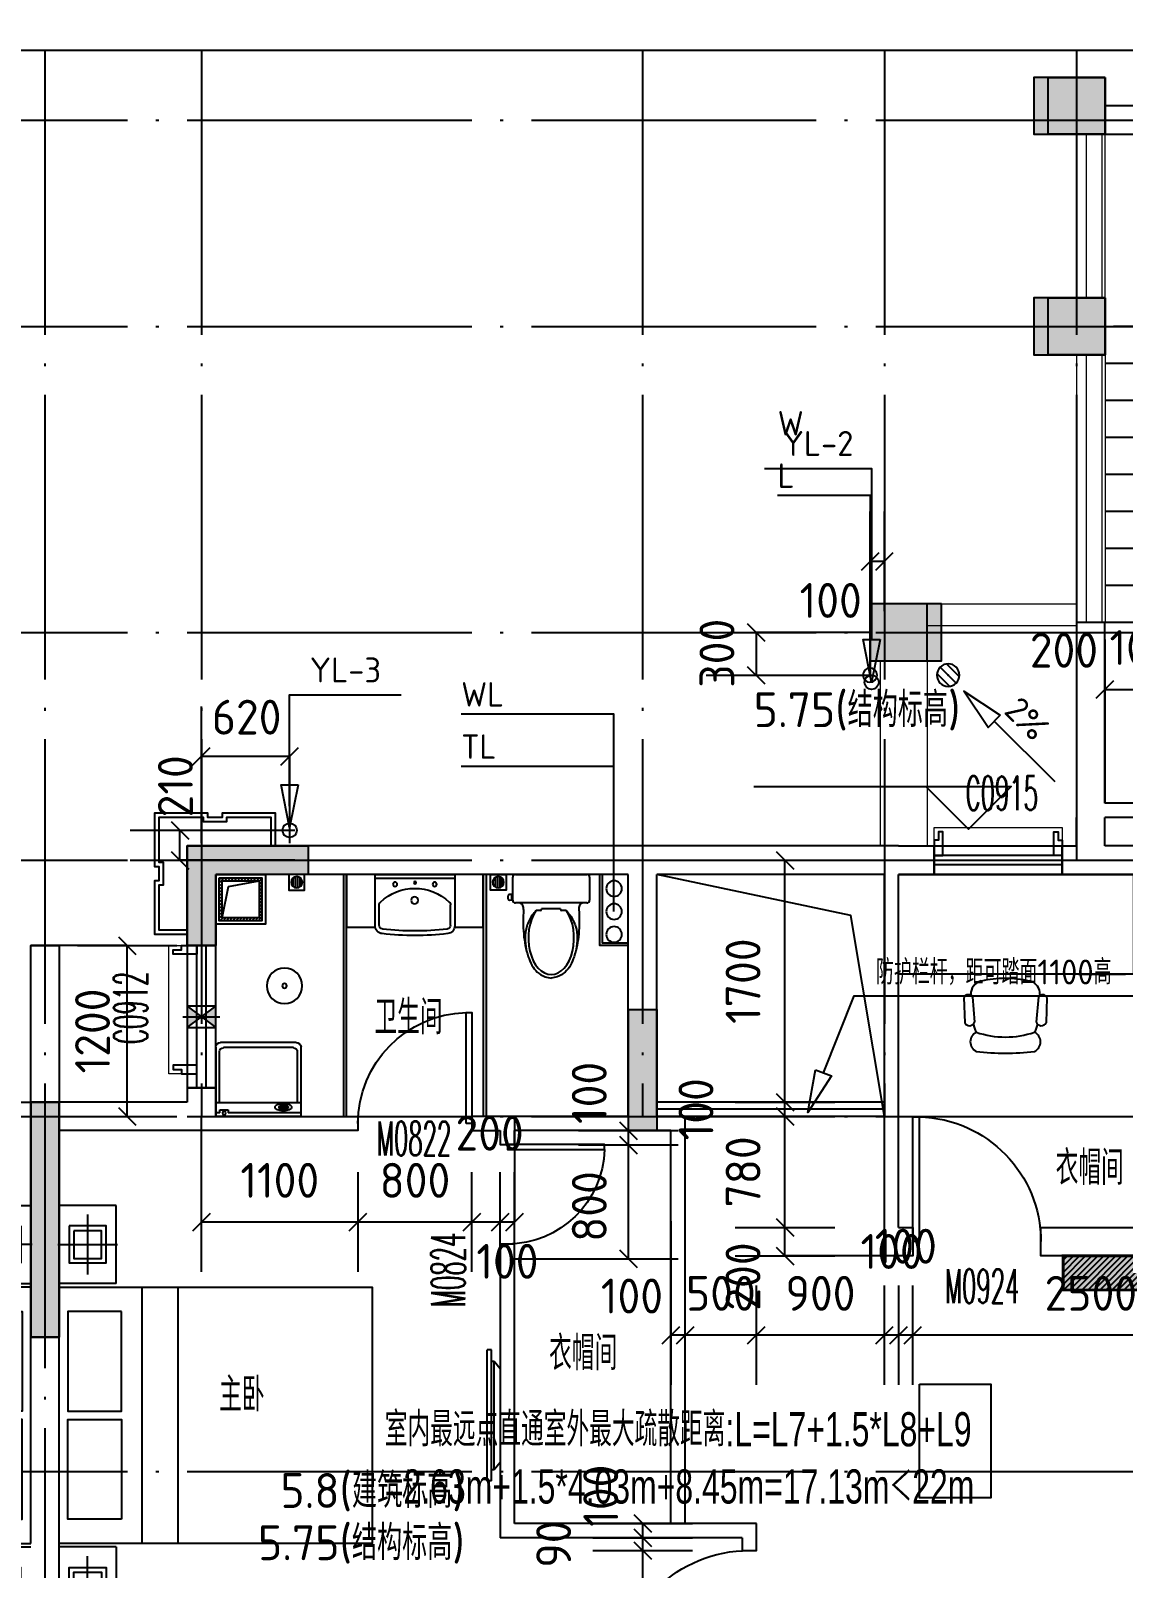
# Model space of a CAD drawing. Header units: millimetres. Extents: x -133666 to 228300, y -346623 to 180165.
# Drawn here: x -38455 to -30777, y -111564 to -100762 of the extents above; entities that cross this region are included whole.
import ezdxf
from ezdxf.enums import TextEntityAlignment as Align

# ---------------------------------------------------------------- set-up
doc = ezdxf.new("R2010")
doc.units = ezdxf.units.MM
doc.header["$LTSCALE"] = 1000
doc.linetypes.add('DASH', pattern=[0.35, 0.25, -0.1])
doc.linetypes.add('DOTE', pattern=[2.42, 2, -0.2, 0.02, -0.2])
doc.layers.get('0').update_dxf_attribs({"linetype": 'CONTINUOUS'})
doc.layers.get('Defpoints').update_dxf_attribs({"color": 6, "linetype": 'CONTINUOUS'})
doc.layers.add('0看线', color=9, linetype='CONTINUOUS', lineweight=0)
doc.layers.add('a-立面铝板造型', color=39, linetype='CONTINUOUS', lineweight=0)
for name, color, linetype in [('0石材', 30, 'CONTINUOUS'), ('0铝板', 34, 'CONTINUOUS'), ('0门窗套', 47, 'CONTINUOUS'), ('A-Lvtry', 5, 'CONTINUOUS'), ('AXIS_轴线_A', 1, 'DOTE'), ('COLU_柱墙_A', 2, 'CONTINUOUS'), ('COMP_栏杆_A', 163, 'CONTINUOUS'), ('DIM_标注_A', 3, 'CONTINUOUS'), ('DIM_标高_A', 3, 'CONTINUOUS'), ('DIM_符号_A', 3, 'CONTINUOUS'), ('EQU_厨卫设备_A', 6, 'CONTINUOUS'), ('EQU_活动家具_A', 237, 'CONTINUOUS'), ('EQUIP-箱柜', 3, 'CONTINUOUS'), ('HATCH_通用填充_A', 251, 'CONTINUOUS'), ('HOLE_厨卫空调洞口_A', 192, 'CONTINUOUS'), ('LINE_投影线_A', 7, 'CONTINUOUS'), ('LINE_细线_A', 9, 'CONTINUOUS'), ('LVTRY', 6, 'CONTINUOUS'), ('M门窗标号', 1, 'CONTINUOUS'), ('PUB_DIM', 3, 'CONTINUOUS'), ('STAIR_楼电梯_A', 9, 'CONTINUOUS'), ('TEXT_房间名称_A', 6, 'CONTINUOUS'), ('VPIPE-雨水', 4, 'DASH'), ('W-尺寸', 5, 'CONTINUOUS'), ('WALL_填充墙_A', 2, 'CONTINUOUS'), ('WIN_门窗_A', 4, 'CONTINUOUS'), ('洁具，厨具', 6, 'CONTINUOUS')]:
    doc.layers.add(name, color=color, linetype=linetype)
doc.styles.add('_TCH_DIM', font='SIMPLEX.shx', dxfattribs={"width": 0.7, "bigfont": 'GBCBIG.shx'})
doc.styles.add('_TEL_DIM', font='', dxfattribs={"width": 0.8, "height": 3.5})
doc.styles.add('_中哲汉字字母', font='ZZ中哲字母', dxfattribs={"width": 0.7, "bigfont": 'ZZ中哲汉字'})
doc.styles.add('CADReader_TextStyle', font='tssdeng.shx', dxfattribs={"height": 0.2, "bigfont": 'gbcbig.shx'})
doc.styles.add('DIM', font='', dxfattribs={"width": 0.7})
doc.styles.get('_TEL_DIM').set_extended_font_data('SimSun')
doc.styles.get('DIM').set_extended_font_data('SimSun')
doc.dimstyles.new('50', dxfattribs={"dimscale": 50, "dimtxt": 2, "dimasz": 1, "dimexe": 1, "dimexo": 1, "dimgap": 1, "dimtad": 1, "dimdec": 0, "dimzin": 0, "dimdsep": 46, "dimtxsty": 'DIM', "dimblk": 'ARCHTICK', "dimcen": 0, "dimclrd": 5, "dimclre": 5, "dimclrt": 35, "dimadec": 0, "dimazin": 0, "dimtfac": 0.5, "dimtdec": 0, "dimtix": 1, "dimtmove": 2, "dimatfit": 2, "dimldrblk": 'A', "dimfxl": 0, "dimtolj": 1, "dimtzin": 0, "dimlwd": -1, "dimlwe": -1, "dimarcsym": 0})

# ---------------------------------------------------------------- blocks, each defined once
blk = doc.blocks.new('_ArchTick')
at = {"color": 0, "linetype": 'ByBlock', "const_width": 0.4}
blk.add_lwpolyline([(-0.5, -0.5), (0.5, 0.5)], dxfattribs=at)
blk = doc.blocks.new('*D693')
at = {"layer": 'Defpoints', "color": 0}
for p in [(-30904, -17973), (-32504, -150167), (-32504, -152367)]:
    blk.add_point(p, dxfattribs=at)
at = {"layer": 'W-尺寸', "color": 5}
for p, q in [((-32504, -152067), (-32504, -152417)), ((-30904, -152067), (-30904, -152417)), ((-30904, -152367), (-32504, -152367))]:
    blk.add_line(p, q, dxfattribs=at)
at = {"layer": 'W-尺寸', "color": 5, "xscale": 50, "yscale": 50, "zscale": 50, "rotation": 180}
blk.add_blockref('_ArchTick', (-32504, -152367), dxfattribs=at)
at = {"layer": 'W-尺寸', "color": 5, "xscale": 50, "yscale": 50, "zscale": 50}
blk.add_blockref('_ArchTick', (-30904, -152367), dxfattribs=at)
at = {"layer": 'W-尺寸', "color": 35, "insert": (-31704, -152267), "char_height": 100, "attachment_point": 5, "style": 'DIM'}
blk.add_mtext('\\A1;1600', dxfattribs=at)
blk = doc.blocks.new('A')
for p, q in [((-0.37, 0), (-2.13, 0)), ((-1.44, 1.15), (-1.09, 1.44)), ((-1.44, 1.15), (-0.37, 0)), ((-1.44, -1.15), (-0.37, 0)), ((-1.09, 1.44), (0, 0)), ((-1.09, -1.44), (0, 0)), ((-1.44, -1.15), (-1.09, -1.44))]:
    blk.add_line(p, q)
for points in [[(-1.44, 1.15), (-1.09, 1.44), (-0.37, 0), (0, 0)], [(-1.44, -1.15), (-1.09, -1.44), (-0.37, 0), (0, 0)]]:
    blk.add_solid(points)
blk = doc.blocks.new('mct-tl')
at = {"layer": '0门窗套'}
blk.add_lwpolyline([(60, 0), (60, -167), (30, -167), (30, -107), (0, -107), (0, 0), (60, 0)], dxfattribs=at)
blk = doc.blocks.new('hgjjujsg')
at = {"layer": '0看线'}
for points in [[(5580, -397), (5580, -200), (6480, -200), (6480, -397)], [(397, -1930), (200, -1930), (200, -1030), (397, -1030)]]:
    blk.add_lwpolyline(points, dxfattribs=at)
at = {"layer": '0石材'}
for points in [[(950, -330), (950, -100), (575, -100), (575, -130), (475, -130), (475, -100), (100, -100), (100, -475), (130, -475), (130, -575), (100, -575), (100, -950), (330, -950)], [(920, -330), (920, -130), (605, -130), (605, -160), (445, -160), (445, -130), (130, -130), (130, -445), (160, -445), (160, -605), (130, -605), (130, -920), (330, -920)]]:
    blk.add_lwpolyline(points, dxfattribs=at)
at = {"layer": '0门窗套', "xscale": -1}
for p, rotation in [((5580, -397), 180), ((397, -1930), 270)]:
    blk.add_blockref('mct-tl', p, dxfattribs=dict(at, rotation=rotation))
at = {"layer": '0门窗套', "rotation": 180}
blk.add_blockref('mct-tl', (6480, -397), dxfattribs=at)
at = {"layer": '0门窗套', "extrusion": (0, 0, -1), "xscale": -1, "zscale": -1, "rotation": 90}
blk.add_blockref('mct-tl', (-397, -1030), dxfattribs=at)
blk = doc.blocks.new('tgueuiisyeuuw')
at = {"layer": 'HATCH_通用填充_A'}
h = blk.add_hatch(color=256, dxfattribs=at)
h.dxf.hatch_style = 1
h.paths.add_polyline_path([(2740, -1590), (2740, -1990), (3140, -1990), (3140, -1590)])
at = {"layer": '0看线'}
for p, q in [((240, -1590), (240, -440)), ((310, -1590), (310, -440)), ((420, -1590), (420, -440)), ((440, -1590), (440, -440)), ((2740, -1590), (2740, -440)), ((2760, -1590), (2760, -440)), ((2870, -1590), (2870, -440)), ((2940, -1590), (2940, -440)), ((240, -1990), (240, -3870)), ((310, -3870), (310, -1990)), ((420, -3870), (420, -1990)), ((440, -1990), (440, -3870)), ((2740, -1990), (2740, -3870)), ((2760, -3870), (2760, -1990)), ((2870, -3870), (2870, -1990)), ((2940, -1990), (2940, -3870)), ((-810, -3740), (240, -3740)), ((2940, -3740), (3990, -3740)), ((-810, -3890), (240, -3890)), ((2940, -3890), (3990, -3890))]:
    blk.add_line(p, q, dxfattribs=at)
for points in [[(-1140, -4140), (-1140, -5440)], [(-810, -4140), (-810, -5440)], [(3990, -4140), (3990, -5440)], [(4320, -4140), (4320, -5440)]]:
    blk.add_lwpolyline(points, dxfattribs=at)
at = {"layer": '0铝板'}
for points in [[(990, -120), (2190, -120), (2190, -240), (990, -240), (990, -120)], [(1265, -240), (1265, -150), (1315, -150), (1315, -180), (1365, -180), (1365, -150), (1415, -150), (1415, -180), (1465, -180), (1465, -150), (1515, -150), (1515, -180), (1565, -180), (1565, -150), (1590, -150)], [(1915, -240), (1915, -150), (1865, -150), (1865, -180), (1815, -180), (1815, -150), (1765, -150), (1765, -180), (1715, -180), (1715, -150), (1665, -150), (1665, -180), (1615, -180), (1615, -150), (1590, -150)]]:
    blk.add_lwpolyline(points, dxfattribs=at)
at = {"layer": 'COLU_柱墙_A', "linetype": 'Continuous'}
for points in [[(440, -40), (440, -440), (40, -440), (40, -40), (440, -40)], [(3140, -40), (3140, -440), (2740, -440), (2740, -40), (3140, -40)], [(440, -1590), (440, -1990), (40, -1990), (40, -1590), (440, -1590)], [(3140, -1590), (3140, -1990), (2740, -1990), (2740, -1590), (3140, -1590)], [(-810, -4140), (-810, -3740), (-1210, -3740), (-1210, -4140), (-810, -4140)], [(4390, -4140), (4390, -3740), (3990, -3740), (3990, -4140), (4390, -4140)]]:
    blk.add_lwpolyline(points, dxfattribs=at)
at = {"layer": 'STAIR_楼电梯_A'}
for p, q in [((440, -1790), (1460, -1790)), ((1460, -1790), (500, -1790)), ((1440, -1790), (1440, -3870)), ((1460, -1790), (1460, -3870)), ((1720, -1790), (1460, -1790)), ((1570, -1790), (1570, -3870)), ((1610, -1790), (1570, -1790)), ((1590, -2974), (1590, -1790)), ((1590, -1790), (1590, -3870)), ((1590, -2974), (1590, -1790)), ((1590, -1790), (1590, -2974)), ((1590, -1790), (1590, -3870)), ((1610, -1790), (1610, -3870)), ((1720, -1790), (2740, -1790)), ((1720, -1790), (1720, -3870)), ((1730, -1790), (2680, -1790)), ((1740, -1790), (1740, -3870)), ((1440, -2050), (440, -2050)), ((1740, -2050), (2740, -2050)), ((1440, -2310), (440, -2310)), ((1740, -2310), (2740, -2310)), ((2212, -2615), (2740, -2310)), ((2239, -2715), (2740, -2426)), ((1440, -2570), (440, -2570)), ((1740, -2570), (2290, -2570)), ((2490, -2570), (2740, -2570)), ((1590, -2974), (2074, -2695)), ((2101, -2795), (2054, -2623)), ((2054, -2623), (2260, -2795)), ((2260, -2795), (2212, -2615)), ((1590, -3090), (2101, -2795)), ((1440, -2830), (440, -2830)), ((1740, -2830), (1840, -2830)), ((2040, -2830), (2740, -2830)), ((1440, -3090), (440, -3090)), ((1590, -3870), (1590, -3090)), ((1590, -3870), (1590, -3090)), ((1590, -3090), (1590, -3870)), ((1740, -3090), (2740, -3090)), ((1440, -3350), (440, -3350)), ((1740, -3350), (2740, -3350)), ((1440, -3610), (440, -3610)), ((1740, -3610), (2740, -3610)), ((1460, -3870), (440, -3870)), ((1720, -3870), (1460, -3870)), ((1720, -3870), (2740, -3870))]:
    blk.add_line(p, q, dxfattribs=at)
at = {"layer": 'WALL_填充墙_A', "linetype": 'Continuous'}
blk.add_lwpolyline([(2740, -440), (2740, -240), (440, -240), (440, -440), (2740, -440)], dxfattribs=at)
blk = doc.blocks.new('A$C34F157F5')
at = {"layer": 'EQU_活动家具_A'}
for p, q in [((0, 1256), (1650, 1256, 0)), ((0, 556), (0, 1256)), ((1650, 1256, 0), (1650, 556, 0)), ((1650, 556, 0), (0, 556)), ((1263, 556, 0), (1595, 556, 0)), ((459, 391, 0), (465, 214, 0)), ((508, 412, 0), (509, 405, 0)), ((518, 395, 0), (533, 219, 0)), ((982, 395, 0), (967, 219, 0)), ((992, 412, 0), (992, 405, 0)), ((992, 412, 0), (992, 405, 0)), ((1041, 391, 0), (1036, 214, 0))]:
    blk.add_line(p, q, dxfattribs=at)
for centre, major_axis, start_param, end_param in [((609, 420, 0), (101, 0), 1.851945, 3.228859), ((750, -119, 0), (-713, 0), 4.472843, 4.951935), ((892, 420, 0), (-101, 0), 3.054326, 4.43124), ((490, 382, 0), (31.9, 0), 0.454538, 2.814934), ((1011, 382, 0), (-31.9, 0), 3.468251, 5.828647), ((498, 226, 0), (36.2, 0), 3.528295, 6.058626), ((1003, 226, 0), (36.2, 0), 3.366152, 5.896483), ((591, 80, 0), (-87.4, 0), -1.040344, 1.040344), ((726, 229, 0), (202, 0), 3.269608, 3.599082), ((750, 633, 0), (575, 0), 4.349517, 5.075261), ((910, 80, 0), (-87.4, 0), 2.101249, 4.181937), ((777, 229, 0), (-202, 0), 2.68114, 3.000304), ((750, 1428, 0), (1581, 0), 4.583073, 4.841705)]:
    blk.add_ellipse(centre, major_axis=major_axis, ratio=0.903226, start_param=start_param, end_param=end_param, dxfattribs=at)
blk = doc.blocks.new('A$C43C32891')
at = {"layer": 'EQU_活动家具_A'}
for p, q in [((410, 2950), (10, 2950)), ((410, 2400), (410, 2950)), ((210, 2885), (210, 2465)), ((0, 2675), (420, 2675)), ((410, 2400), (10, 2400)), ((592, 2375), (592, 575)), ((844, 2375), (844, 575)), ((3019, 1015), (3019, 1935)), ((3019, 1015), (3019, 1935)), ((3049, 1935), (3019, 1935)), ((3049, 1015), (3049, 1935)), ((3049, 1856), (3068, 1856)), ((3068, 1094), (3068, 1856)), ((3068, 1856), (3110, 1804)), ((3110, 1804), (3110, 1146)), ((3049, 1094), (3068, 1094)), ((3068, 1094), (3110, 1146)), ((3049, 1015), (3019, 1015)), ((410, 550), (10, 550)), ((410, 550), (410, 0)), ((210, 65), (210, 485)), ((0, 275), (420, 275)), ((410, 0), (10, 0))]:
    blk.add_line(p, q, dxfattribs=at)
for points in [[(80, 2805), (80, 2545), (340, 2545), (340, 2805)], [(10, 575), (10, 2375), (2210, 2375), (2210, 575)], [(447, 2205), (71, 2205), (71, 1505), (447, 1505)], [(447, 745), (71, 745), (71, 1445), (447, 1445)], [(80, 145), (80, 405), (340, 405), (340, 145)]]:
    blk.add_lwpolyline(points, close=True, dxfattribs=at)
for points in [[(113, 2772), (113, 2577), (308, 2577), (308, 2772), (113, 2772)], [(113, 177), (113, 372), (308, 372), (308, 177), (113, 177)]]:
    blk.add_lwpolyline(points, dxfattribs=at)
blk = doc.blocks.new('座便')
for p, q in [((-270, -200), (-270, -40)), ((-250, -20), (250, -20)), ((270, -40), (270, -200)), ((-304, -171), (-304, -190)), ((-304, -171), (-304, -190)), ((-270, -162), (-293, -161)), ((-270, -162), (-293, -161)), ((-293, -200), (-270, -198)), ((-293, -200), (-270, -198)), ((-276, -199), (-276, -162)), ((-276, -199), (-276, -162)), ((-222, -220), (-250, -220)), ((222, -220), (-222, -220)), ((222, -220), (-222, -220)), ((-77, -273), (-101, -273)), ((-77, -273), (-101, -273)), ((-69, -262), (-69, -265)), ((65, -262), (-69, -262)), ((-69, -262), (-69, -265)), ((65, -262), (-69, -262)), ((65, -265), (65, -262)), ((65, -265), (65, -262)), ((101, -273), (73, -273)), ((101, -273), (73, -273)), ((250, -220), (222, -220))]:
    blk.add_line(p, q)
for centre, radius, start, end in [((-250, -40), 20, 90, 180), ((250, -40), 20, 0, 90), ((250, -40), 20, 0, 90), ((-294, -171), 10, 85.5616, 180), ((-294, -171), 10, 85.5616, 180), ((-294, -190), 10, 180, 274.4384), ((-294, -190), 10, 180, 274.4384), ((-250, -200), 20, 180, 270), ((250, -200), 20, 270, 0), ((-238, -260), 43.7, 351.3785, 67.6505), ((-101, -281), 8, 90, 145.2278), ((-101, -281), 8, 90, 145.2278), ((-77, -265), 8, 270, 0), ((-77, -265), 8, 270, 0), ((73, -265), 8, 180, 270), ((73, -265), 8, 180, 270), ((101, -281), 8, 34.7722, 90), ((101, -281), 8, 34.7722, 90), ((238, -260), 43.7, 112.3495, 188.6215)]:
    blk.add_arc(centre, radius, start, end)
blk.add_ellipse((0, -467), major_axis=(0, 257), ratio=0.624298, start_param=0.73236, end_param=5.550825)
for points, knots in [([(-195, -267), (-197, -324), (-199, -436), (-171, -587), (-119, -699), (-50, -740), (-14, -746), (0, -749)], [0, 0, 0, 0, 171.873008, 333.949451, 459.747669, 524.048243, 567.39816, 567.39816, 567.39816, 567.39816]), ([(-107, -276), (-116, -286), (-145, -317), (-175, -383), (-188, -466), (-179, -520), (-175, -546)], [0, 0, 0, 0, 40.186691, 126.909564, 211.63779, 290.070492, 290.070492, 290.070492, 290.070492]), ([(-107, -276), (-116, -286), (-145, -317), (-175, -383), (-188, -466), (-179, -520), (-175, -546)], [0, 0, 0, 0, 40.186691, 126.909564, 211.63779, 290.070492, 290.070492, 290.070492, 290.070492]), ([(195, -267), (197, -324), (199, -436), (171, -587), (119, -699), (50, -740), (14, -746), (0, -749)], [0, 0, 0, 0, 171.873008, 333.949451, 459.747669, 524.048243, 567.39816, 567.39816, 567.39816, 567.39816]), ([(107, -276), (116, -286), (145, -317), (175, -383), (188, -466), (179, -520), (175, -546)], [0, 0, 0, 0, 40.186691, 126.909564, 211.63779, 290.070492, 290.070492, 290.070492, 290.070492]), ([(107, -276), (116, -286), (145, -317), (175, -383), (188, -466), (179, -520), (175, -546)], [0, 0, 0, 0, 40.186691, 126.909564, 211.63779, 290.070492, 290.070492, 290.070492, 290.070492])]:
    blk.add_open_spline(points, degree=3, knots=knots)
blk = doc.blocks.new('卫生间排气孔')
at = {"ltscale": 0.1}
for points in [[(-100, -75), (0, 0), (-100, 75)], [(100, -75), (0, 0), (100, 75)]]:
    blk.add_hatch(color=256, dxfattribs=at).paths.add_polyline_path(points)
for p, q in [((130, 0), (-130, 0)), ((100, 75), (-100, -75)), ((100, -75), (-100, 75))]:
    blk.add_line(p, q, dxfattribs=at)
blk.add_lwpolyline([(100, -75), (-100, -75), (-100, 75), (100, 75)], close=True, dxfattribs=at)
blk = doc.blocks.new('烟道')
at = {"layer": 'LVTRY', "ltscale": 5}
h = blk.add_hatch(dxfattribs=at)
h.set_pattern_fill('ANSI31', color=256, scale=10)
h.set_pattern_definition([(45, (0, 0), (-11.22532015, 11.22532015), [])])
h.paths.add_polyline_path([(307693, 358140), (307693, 357840), (307993, 357840), (307993, 358140)])
h.paths.add_polyline_path([(307973, 358120), (307973, 357860), (307713, 357860), (307713, 358120)], flags=16)
at = {"layer": 'LINE_投影线_A'}
blk.add_lwpolyline([(307713, 357860), (307759, 358081), (307973, 358120)], dxfattribs=at)
at = {"layer": 'LVTRY', "ltscale": 5}
for points in [[(307668, 358165), (308018, 358165), (308018, 357815), (307668, 357815)], [(307693, 358140), (307993, 358140), (307993, 357840), (307693, 357840)], [(307713, 358120), (307973, 358120), (307973, 357860), (307713, 357860)]]:
    blk.add_lwpolyline(points, close=True, dxfattribs=at)
blk = doc.blocks.new('A$C1AB4679B')
at = {"layer": '洁具，厨具'}
for p, q in [((0, 520), (600, 520)), ((0, 520), (0, 34)), ((0, 496), (513, 496)), ((91, 460), (91, 453)), ((102, 443), (102, 454)), ((102, 454), (147, 454)), ((147, 443), (102, 443)), ((147, 454), (147, 443)), ((154, 461), (154, 453)), ((513, 475), (513, 496)), ((570, 475), (513, 475)), ((570, 496), (600, 496)), ((570, 496), (570, 475)), ((600, 34), (600, 520)), ((600, 422), (0, 422)), ((26, 422), (26, 65)), ((574, 422), (574, 65)), ((54, 37), (546, 37)), ((35, 0), (565, 0))]:
    blk.add_line(p, q, dxfattribs=at)
at = {"layer": '洁具，厨具', "extrusion": (0, 0, -1)}
for centre, major_axis, start_param, end_param in [((80, 456), (13.3, 0), 3.141593, 3.873931), ((80, 456), (13.3, 0), 2.409254, 3.141593), ((101, 437), (-41.6, 0), 0.732338, 1.139097), ((101, 474), (-41.6, 0), -1.139097, -0.732338), ((115, 407), (75.5, 0), 4.28069, 4.523836), ((115, 504), (75.5, 0), 1.759349, 2.002495), ((93, 460), (2.81, 0), 3.141593, 4.155445), ((93, 453), (2.81, 0), 3.141593, 4.155445), ((93, 453), (2.81, 0), 2.127741, 3.141593), ((107, 439), (28.7, 0), 4.155445, 4.45996), ((107, 431), (28.7, 0), 4.155445, 4.45996), ((107, 474), (28.7, 0), 1.823226, 2.127741), ((116, 404), (65.7, 0), 4.45996, 4.605954), ((116, 396), (-65.7, 0), 1.318367, 1.464361), ((116, 509), (-65.7, 0), -1.35331, -1.318367), ((124, 359), (-125, 0), 1.382244, 1.570796), ((122, 347), (123, 0), 4.605954, 4.712389), ((122, 340), (123, 0), 4.605954, 4.712389), ((122, 347), (-123, 0), 1.570796, 1.677231), ((122, 340), (-123, 0), 1.570796, 1.677231), ((124, 359), (125, 0), -1.570796, -1.382244), ((129, 404), (-65.7, 0), 1.677231, 1.823226), ((129, 396), (65.7, 0), -1.464361, -1.318367), ((138, 439), (-28.7, 0), 1.823226, 2.127741), ((138, 431), (-28.7, 0), 1.823226, 2.127741), ((138, 474), (28.7, 0), 1.013852, 1.240658), ((134, 407), (-75.5, 0), 1.759349, 2.002495), ((134, 504), (-75.5, 0), 4.28069, 4.523836), ((152, 460), (-2.81, 0), 2.127741, 3.141593), ((152, 453), (-2.81, 0), 2.127741, 3.141593), ((152, 453), (-2.81, 0), 3.141593, 4.155445), ((152, 460), (-2.81, 0), 3.141593, 3.4548), ((148, 437), (41.6, 0), -1.139097, -0.732338), ((148, 474), (41.6, 0), 0.732338, 1.139097), ((169, 456), (13.3, 0), -0.732338, 0), ((169, 456), (-13.3, 0), 3.141593, 3.873931), ((540, 496), (12.2, 0), 3.141593, 9.424778), ((124, 552), (-125, 0), 4.712389, 4.900942), ((124, 552), (125, 0), 1.382244, 1.570796), ((35, 34), (-34.8, 0), 4.712389, 6.283185), ((54, 65), (-27.8, 0), -1.570796, 0), ((546, 65), (-27.8, 0), 3.141593, 4.712389), ((565, 34), (-34.8, 0), 3.141593, 4.712389)]:
    blk.add_ellipse(centre, major_axis=major_axis, ratio=0.978714, start_param=start_param, end_param=end_param, dxfattribs=at)
blk = doc.blocks.new('*X834')
at = {"color": 0}
for p, q in [((-250, 32.8), (-82.8, 200)), ((-250, 68.2), (-118.2, 200)), ((-250, 103.6), (-153.6, 200)), ((-250, 138.9), (-188.9, 200)), ((-250, 174.3), (-224.3, 200)), ((-247.5, 0), (-47.5, 200)), ((-212.1, 0), (-12.1, 200)), ((-176.8, 0), (23.2, 200)), ((-141.4, 0), (58.6, 200)), ((-106.1, 0), (93.9, 200)), ((-70.7, 0), (129.3, 200)), ((-35.4, 0), (164.6, 200)), ((0, 0), (200, 200)), ((35.4, 0), (235.4, 200)), ((70.7, 0), (250, 179.3)), ((106.1, 0), (250, 143.9)), ((141.4, 0), (250, 108.6)), ((176.8, 0), (250, 73.2)), ((212.1, 0), (250, 37.9)), ((247.5, 0), (250, 2.5))]:
    blk.add_line(p, q, dxfattribs=at)
blk = doc.blocks.new('$equip$00002943')
for p, q in [((-0.75, 0.6), (-0.75, 0)), ((0.75, 0.6), (-0.75, 0.6)), ((0.75, 0), (0.75, 0.6)), ((-0.75, 0), (0.75, 0))]:
    blk.add_line(p, q)
for points, const_width in [([(-0.75, 0.3), (0.75, 0.3)], 0.6), ([(-0.75, 0.6), (-0.75, 0), (0.75, 0), (0.75, 0.6), (-0.75, 0.6), (-0.75, 0)], 0.05)]:
    blk.add_lwpolyline(points, dxfattribs=dict(const_width=const_width))
for p in [(0, 0.6), (-0.75, 0.3), (0.75, 0.3), (0, 0)]:
    blk.add_point(p)
at = {"xscale": 0.00300000000061118, "yscale": 0.00300000000061118, "zscale": 0.00300000000061118}
blk.add_blockref('*X834', (0, 0), dxfattribs=at)
at = {"color": 7, "style": '_TEL_DIM', "flags": 1}
for tag in ['A', 'REMARK']:
    blk.add_attdef(tag, text='', height=0.00002, dxfattribs=at).set_placement((0, 0), align=Align.MIDDLE_CENTER)
blk = doc.blocks.new('fhhrthrtjrtjrt')
at = {"layer": 'EQU_厨卫设备_A'}
h = blk.add_hatch(dxfattribs=at)
h.set_pattern_fill('ANSI31', color=256, scale=10, angle=225, style=0)
h.set_pattern_definition([(270, (193430.301, -5066206.199), (-15.875, -9e-15), [])])
edge = h.paths.add_edge_path()
edge.add_arc((-280726, 324146), 39.3, 180, 540)
h = blk.add_hatch(dxfattribs=at)
h.set_pattern_fill('ANSI31', color=256, scale=10, angle=225, style=0)
h.set_pattern_definition([(270, (211505.133, -5066206.199), (-15.875, -9e-15), [])])
edge = h.paths.add_edge_path()
edge.add_arc((-279310, 324146), 39.3, 0, 360, ccw=False)
at = {"layer": 'COMP_栏杆_A'}
for p, q in [((-283440, 322601), (-281840, 322601)), ((-283440, 322551), (-281840, 322551)), ((-283440, 322501), (-281840, 322501))]:
    blk.add_line(p, q, dxfattribs=at)
at = {"layer": 'EQU_厨卫设备_A'}
for p, q in [((-283967, 325590), (-283876, 325680)), ((-283944, 325544), (-283831, 325658)), ((-283899, 325522), (-283808, 325612)), ((-280640, 324201), (-280640, 322501)), ((-280620, 324201), (-280620, 322501)), ((-279660, 322501), (-279660, 324201)), ((-279640, 322501), (-279640, 324201))]:
    blk.add_line(p, q, dxfattribs=at)
for points in [[(-281640, 323701), (-281440, 323701), (-281440, 324201)], [(-281640, 323719), (-281458, 323719), (-281458, 324201)], [(-280419, 323831), (-280620, 323831), (-280620, 324201), (-279660, 324201), (-279660, 323831), (-279861, 323831)]]:
    blk.add_lwpolyline(points, dxfattribs=at)
for points in [[(-280671, 324201), (-280781, 324201), (-280781, 324091), (-280671, 324091)], [(-279365, 324201), (-279255, 324201), (-279255, 324091), (-279365, 324091)]]:
    blk.add_lwpolyline(points, close=True, dxfattribs=at)
for centre, radius in [((-283888, 325601), 80), ((-280726, 324146), 39.3), ((-279310, 324146), 39.3), ((-281540, 324101), 55), ((-281540, 323940), 55), ((-281540, 323779), 55), ((-279224, 323418), 125), ((-279224, 323418), 16)]:
    blk.add_circle(centre, radius, dxfattribs=at)
blk.add_point((-283888, 325601), dxfattribs=at)
at = {"layer": 'EQU_活动家具_A'}
blk.add_lwpolyline([(-283687, 320620), (-284187, 320620), (-284187, 319820), (-283687, 319820), (-283687, 320620)], dxfattribs=at)
at = {"layer": 'LINE_细线_A'}
blk.add_lwpolyline([(-283440, 322501), (-283205, 323912), (-281840, 324201)], dxfattribs=at)
at = {"layer": 'VPIPE-雨水', "linetype": 'Continuous'}
blk.add_circle((-283338, 325601, 0), 50, dxfattribs=at)
at = {"layer": 'WALL_填充墙_A', "linetype": 'Continuous'}
for points in [[(-284990, 324701), (-284990, 325971), (-284790, 325971), (-284790, 324601)], [(-285290, 324701), (-284990, 324701)], [(-285190, 324601), (-284990, 324601)], [(-284990, 324401), (-284990, 324601)], [(-284790, 324401), (-284790, 324601)], [(-285190, 324401), (-284990, 324401)], [(-284890, 324201), (-284690, 324201), (-284690, 324401), (-284790, 324401)], [(-283540, 324401), (-283790, 324401), (-283790, 324201), (-283540, 324201)], [(-283540, 324401), (-281740, 324401)], [(-281740, 324401), (-278540, 324401)], [(-278540, 324401), (-278540, 323701), (-278740, 323701), (-278740, 324201)], [(-285190, 324201), (-284890, 324201)], [(-283540, 321721), (-283540, 324201)], [(-283440, 324201), (-281840, 324201)], [(-283440, 321521), (-283440, 324201)], [(-281840, 322501), (-281840, 324201)], [(-281640, 324201), (-278740, 324201)], [(-281640, 322501), (-281640, 324201)], [(-278740, 322601), (-278740, 322701), (-278540, 322701), (-278540, 322601)], [(-278740, 322501), (-278740, 322601)], [(-278540, 322601), (-277440, 322601)], [(-282040, 319641), (-282040, 322501)], [(-282040, 322501), (-281840, 322501)], [(-281640, 322501), (-280840, 322501)], [(-280840, 322501), (-280540, 322501), (-280540, 322401), (-280740, 322401)], [(-278740, 322501), (-279740, 322501), (-279740, 322401), (-278740, 322401)], [(-281940, 319641), (-281940, 322401)], [(-281940, 322401), (-281740, 322401)], [(-281740, 322401), (-280840, 322401)], [(-280740, 322401), (-280740, 322304), (-280840, 322304), (-280840, 322401)], [(-278740, 322401), (-278640, 322401)], [(-278640, 322401), (-277640, 322401)], [(-277640, 318401), (-277640, 322401)], [(-286040, 321521), (-284540, 321521), (-284540, 321721), (-286040, 321721)], [(-283540, 321721), (-283640, 321721), (-283640, 321521), (-283440, 321521)], [(-280840, 319641), (-280840, 321604), (-280740, 321604), (-280740, 319541)], [(-282440, 319541), (-282440, 319451), (-282540, 319451), (-282540, 319641)], [(-282540, 319641), (-282040, 319641)], [(-281940, 319641), (-280840, 319641)], [(-282440, 319541), (-281940, 319541)], [(-281940, 319541), (-280740, 319541)]]:
    blk.add_lwpolyline(points, dxfattribs=at)
at = {"layer": 'WIN_门窗_A', "linetype": 'Continuous'}
for points in [[(-283790, 324201), (-283790, 324401), (-284690, 324401), (-284690, 324201), (-283790, 324201)], [(-284690, 324334), (-283790, 324334)], [(-284690, 324268), (-283790, 324268)], [(-278540, 323701), (-278540, 322701), (-278740, 322701), (-278740, 323701), (-278540, 323701)], [(-278674, 322701), (-278674, 323701)], [(-278607, 322701), (-278607, 323701)], [(-280500, 322451), (-280500, 323231), (-280540, 323231), (-280540, 322451), (-280500, 322451)], [(-283640, 321621), (-283640, 322499), (-283685, 322499), (-283685, 321621), (-283640, 321621)], [(-280790, 322304), (-280790, 322269), (-281473, 322269), (-281473, 322304), (-280790, 322304)]]:
    blk.add_lwpolyline(points, dxfattribs=at)
for centre, radius, start, end in [((-280520, 322451), 780, 0, 88.5307), ((-283663, 321621), 877, 91.4693, 180), ((-280790, 322287), 683, 181.4693, 270), ((-282490, 318525), 926, 1.4693, 90)]:
    blk.add_arc(centre, radius, start, end, dxfattribs=at)
at = {"layer": '洁具，厨具'}
for p, q in [((-280420, 324172), (-279860, 324172)), ((-280391, 323845), (-280391, 323987)), ((-279889, 323845), (-279889, 323986))]:
    blk.add_line(p, q, dxfattribs=at)
blk.add_lwpolyline([(-280371, 323785, 0.056951), (-279910, 323785, 0.381268), (-279860, 323840), (-279860, 324201), (-280420, 324201), (-280420, 323840, 0.381268)], format="xyb", close=True, dxfattribs=at)
for centre, radius in [((-280279, 324132), 15), ((-280140, 324144), 8), ((-280001, 324132), 15), ((-280139, 324019), 24.9)]:
    blk.add_circle(centre, radius, dxfattribs=at)
for centre, radius, start, end in [((-280140, 323749), 354, 46.7581, 133.1543), ((-280363, 323987), 28, 133.1543, 180), ((-279917, 323986), 28, 0, 46.7581), ((-280363, 323845), 28, 180, 263.4984), ((-280140, 325801), 1997, 263.4984, 276.5122), ((-279917, 323845), 28, 276.5122, 0)]:
    blk.add_arc(centre, radius, start, end, dxfattribs=at)
at = {"layer": 'A-Lvtry', "xscale": -1}
blk.add_blockref('座便', (-281098, 324221), dxfattribs=at)
at = {"layer": 'a-立面铝板造型', "xscale": -1, "rotation": 180}
blk.add_blockref('A$C1AB4679B', (-279340, 323021), dxfattribs=at)
at = {"layer": 'EQU_活动家具_A', "xscale": -1}
for name, p in [('A$C34F157F5', (-283540, 322945)), ('A$C43C32891', (-277630, 318926))]:
    blk.add_blockref(name, p, dxfattribs=at)
at = {"layer": 'EQUIP-箱柜', "xscale": -400, "yscale": 400, "zscale": 400}
blk.add_blockref('$equip$00002943', (-284996, 321281), dxfattribs=at)
at = {"layer": 'HOLE_厨卫空调洞口_A'}
blk.add_blockref('卫生间排气孔', (-278640, 323201), dxfattribs=at)
at = {"layer": 'LINE_投影线_A', "extrusion": (0, 0, -1), "zscale": -1}
blk.add_blockref('烟道', (-28928, -33964), dxfattribs=at)
blk = doc.blocks.new('h54j54j45j4m')
at = {"layer": 'TEXT_房间名称_A', "style": '_中哲汉字字母', "width": 0.7}
for s, p in [('卫生间', (-292425, 323077, 0)), ('衣帽间', (-287637, 322020)), ('衣帽间', (-291197, 320718)), ('主卧', (-293516, 320426)), ('室内最远点直通室外最大疏散距离:L=L7+1.5*L8+L9', (-292352, 320183)), ('=2.63m+1.5*4.03m+8.45m=17.13m＜22m', (-292352, 319781))]:
    blk.add_text(s, height=240, dxfattribs=at).set_placement(p)
blk = doc.blocks.new('554y54y')
at = {"layer": 'M门窗标号', "style": '_TCH_DIM', "width": 0.494118}
for s, p in [('C0915', (-288270, 324653)), ('M0822', (-292409, 322227)), ('M0924', (-288416, 321189))]:
    blk.add_text(s, height=238, dxfattribs=at).set_placement(p)
for s, p in [('C0912', (-294019, 323010)), ('M0824', (-291788, 321161))]:
    blk.add_text(s, height=238, rotation=90, dxfattribs=at).set_placement(p)
blk = doc.blocks.new('A$C2E3860E6')
at = {"layer": 'HATCH_通用填充_A'}
h = blk.add_hatch(color=256, dxfattribs=at)
h.dxf.hatch_style = 1
h.paths.add_polyline_path([(39600, 200), (40000, 200), (40000, 0), (39400, 0), (39400, 850), (39600, 850)])
h.paths.add_polyline_path([(46600, 200), (46200, 200), (46200, 0), (46800, 0), (46800, 850), (46600, 850)])
h.paths.add_polyline_path([(22400, 200), (22800, 200), (22800, 0), (22200, 0), (22200, 850), (22400, 850)])
h.paths.add_polyline_path([(29400, 200), (29000, 200), (29000, 0), (29600, 0), (29600, 850), (29400, 850)])
h.paths.add_polyline_path([(41950, 15750), (41450, 15750), (41450, 15350), (41950, 15350)])
h.paths.add_polyline_path([(44750, 15750), (44250, 15750), (44250, 15350), (44750, 15350)])
h.paths.add_polyline_path([(38600, 9900), (38600, 10750), (38800, 10750), (38800, 9900)])
h.paths.add_polyline_path([(47600, 9900), (47600, 10750), (47400, 10750), (47400, 9900)])
h.paths.add_polyline_path([(41950, 17300), (41450, 17300), (41450, 16900), (41950, 16900)])
h.paths.add_polyline_path([(44750, 17300), (44250, 17300), (44250, 16900), (44750, 16900)])
h.paths.add_polyline_path([(40800, 13600), (40300, 13600), (40300, 13200), (40800, 13200)])
h.paths.add_polyline_path([(45900, 13600), (45400, 13600), (45400, 13200), (45900, 13200)])
h.paths.add_polyline_path([(35700, 11700), (35700, 11200), (35500, 11200), (35500, 11900), (36350, 11900), (36350, 11700)])
h.paths.add_polyline_path([(34600, 9900), (34600, 8450), (34400, 8450), (34400, 10100), (34600, 10100)])
h.paths.add_polyline_path([(35150, 5900), (34600, 5900), (34600, 6550), (34400, 6550), (34400, 5700), (35150, 5700)])
h.paths.add_polyline_path([(43200, 5900), (43000, 5900), (43000, 5050), (43200, 5050)])
h.paths.add_polyline_path([(43850, 11700), (43850, 11300), (44050, 11300), (44050, 11900), (42150, 11900), (42150, 9900), (44050, 9900), (44050, 10500), (43850, 10500), (43850, 10100), (42350, 10100), (42350, 11700)])
h.paths.add_polyline_path([(50500, 11700), (50500, 11200), (50700, 11200), (50700, 11900), (49850, 11900), (49850, 11700)])
h.paths.add_polyline_path([(51600, 9900), (51600, 8450), (51800, 8450), (51800, 10100), (51600, 10100)])
h.paths.add_polyline_path([(51050, 5900), (51600, 5900), (51600, 6550), (51800, 6550), (51800, 5700), (51050, 5700)])
h.paths.add_polyline_path([(24750, 15750), (24250, 15750), (24250, 15350), (24750, 15350)])
h.paths.add_polyline_path([(27550, 15750), (27050, 15750), (27050, 15350), (27550, 15350)])
h.paths.add_polyline_path([(21400, 9900), (21400, 10750), (21600, 10750), (21600, 9900)])
h.paths.add_polyline_path([(30400, 9900), (30400, 10750), (30200, 10750), (30200, 9900)])
h.paths.add_polyline_path([(24750, 17300), (24250, 17300), (24250, 16900), (24750, 16900)])
h.paths.add_polyline_path([(27550, 17300), (27050, 17300), (27050, 16900), (27550, 16900)])
h.paths.add_polyline_path([(23600, 13600), (23100, 13600), (23100, 13200), (23600, 13200)])
h.paths.add_polyline_path([(28700, 13600), (28200, 13600), (28200, 13200), (28700, 13200)])
h.paths.add_polyline_path([(18500, 11700), (18500, 11200), (18300, 11200), (18300, 11900), (19150, 11900), (19150, 11700)])
h.paths.add_polyline_path([(17400, 9900), (17400, 8450), (17200, 8450), (17200, 10100), (17400, 10100)], flags=17)
h.paths.add_polyline_path([(17950, 5900), (17400, 5900), (17400, 6550), (17200, 6550), (17200, 5700), (17950, 5700)])
h.paths.add_polyline_path([(26000, 5900), (25800, 5900), (25800, 5050), (26000, 5050)])
h.paths.add_polyline_path([(25150, 11700), (25150, 11300), (24950, 11300), (24950, 11900), (26850, 11900), (26850, 9900), (24950, 9900), (24950, 10500), (25150, 10500), (25150, 10100), (26650, 10100), (26650, 11700)])
h.paths.add_polyline_path([(33300, 11700), (33300, 11200), (33500, 11200), (33500, 11900), (32650, 11900), (32650, 11700)])
h.paths.add_polyline_path([(34400, 9900), (34400, 8450), (34600, 8450), (34600, 10100), (34400, 10100)])
h.paths.add_polyline_path([(33850, 5900), (34400, 5900), (34400, 6550), (34600, 6550), (34600, 5700), (33850, 5700)])
h.paths.add_polyline_path([(9850, 15750), (10350, 15750), (10350, 15350), (9850, 15350)])
h.paths.add_polyline_path([(7050, 15750), (7550, 15750), (7550, 15350), (7050, 15350)])
h.paths.add_polyline_path([(13200, 9900), (13200, 10750), (13000, 10750), (13000, 9900)])
h.paths.add_polyline_path([(4200, 9900), (4200, 10750), (4400, 10750), (4400, 9900)])
h.paths.add_polyline_path([(9850, 17300), (10350, 17300), (10350, 16900), (9850, 16900)])
h.paths.add_polyline_path([(7050, 17300), (7550, 17300), (7550, 16900), (7050, 16900)])
h.paths.add_polyline_path([(11000, 13600), (11500, 13600), (11500, 13200), (11000, 13200)])
h.paths.add_polyline_path([(5900, 13600), (6400, 13600), (6400, 13200), (5900, 13200)])
h.paths.add_polyline_path([(16100, 11700), (16100, 11200), (16300, 11200), (16300, 11900), (15450, 11900), (15450, 11700)])
h.paths.add_polyline_path([(5200, 200), (5600, 200), (5600, 0), (5000, 0), (5000, 850), (5200, 850)])
h.paths.add_polyline_path([(17200, 9900), (17200, 8450), (17400, 8450), (17400, 10100), (17200, 10100)])
h.paths.add_polyline_path([(16650, 5900), (17200, 5900), (17200, 6550), (17400, 6550), (17400, 5700), (16650, 5700)])
h.paths.add_polyline_path([(12200, 200), (11800, 200), (11800, 0), (12400, 0), (12400, 850), (12200, 850)])
h.paths.add_polyline_path([(8600, 5900), (8800, 5900), (8800, 5050), (8600, 5050)])
h.paths.add_polyline_path([(9450, 11700), (9450, 11300), (9650, 11300), (9650, 11900), (7750, 11900), (7750, 9900), (9650, 9900), (9650, 10500), (9450, 10500), (9450, 10100), (7950, 10100), (7950, 11700)])
h.paths.add_polyline_path([(1300, 11700), (1300, 11200), (1100, 11200), (1100, 11900), (1950, 11900), (1950, 11700)])
h.paths.add_polyline_path([(200, 9900), (200, 8450), (0, 8450), (0, 10100), (200, 10100)])
h.paths.add_polyline_path([(750, 5900), (200, 5900), (200, 6550), (0, 6550), (0, 5700), (750, 5700)])
edge = h.paths.add_edge_path()
edge.add_line((38750, 5900), (38750, 5700))
edge.add_line((38750, 5700), (39400, 5700))
edge.add_line((39400, 5700), (39400, 5200))
edge.add_line((39400, 5200), (39600, 5200))
edge.add_line((39600, 5200), (39600, 5900))
edge.add_line((39600, 5900), (38750, 5900))
edge.add_line((47450, 5900), (47450, 5700))
edge.add_line((47450, 5700), (46800, 5700))
edge.add_line((46800, 5700), (46800, 5200))
edge.add_line((46800, 5200), (46600, 5200))
edge.add_line((46600, 5200), (46600, 5900))
edge.add_line((46600, 5900), (47450, 5900))
edge.add_line((21550, 5900), (21550, 5700))
edge.add_line((21550, 5700), (22200, 5700))
edge.add_line((22200, 5700), (22200, 5200))
edge.add_line((22200, 5200), (22400, 5200))
edge.add_line((22400, 5200), (22400, 5900))
edge.add_line((22400, 5900), (21550, 5900))
edge.add_line((30250, 5900), (30250, 5700))
edge.add_line((30250, 5700), (29600, 5700))
edge.add_line((29600, 5700), (29600, 5200))
edge.add_line((29600, 5200), (29400, 5200))
edge.add_line((29400, 5200), (29400, 5900))
edge.add_line((29400, 5900), (30250, 5900))
edge.add_line((13050, 5900), (13050, 5700))
edge.add_line((13050, 5700), (12400, 5700))
edge.add_line((12400, 5700), (12400, 5200))
edge.add_line((12400, 5200), (12200, 5200))
edge.add_line((12200, 5200), (12200, 5900))
edge.add_line((12200, 5900), (13050, 5900))
edge.add_line((4350, 5900), (4350, 5700))
edge.add_line((4350, 5700), (5000, 5700))
edge.add_line((5000, 5700), (5000, 5200))
edge.add_line((5000, 5200), (5200, 5200))
edge.add_line((5200, 5200), (5200, 5900))
edge.add_line((5200, 5900), (4350, 5900))
h = blk.add_hatch(color=256, dxfattribs=at)
h.dxf.hatch_style = 1
h.paths.add_polyline_path([(22200, 5200), (22400, 5200), (22400, 5900), (21550, 5900), (21550, 5700), (22200, 5700)])
h.paths.add_polyline_path([(29400, 5900), (29400, 5200), (29600, 5200), (29600, 5700), (30250, 5700), (30250, 5900)])
h.paths.add_polyline_path([(34600, 9900), (34600, 10100), (34400, 10100), (34400, 8450), (34600, 8450)])
h.paths.add_polyline_path([(33850, 5700), (34400, 5700), (34400, 5900), (33850, 5900)])
h.paths.add_polyline_path([(39600, 5900), (38750, 5900), (38750, 5700), (39400, 5700), (39400, 5200), (39600, 5200)])
h.paths.add_polyline_path([(46800, 5700), (47450, 5700), (47450, 5900), (46600, 5900), (46600, 5200), (46800, 5200)])
at = {"layer": 'COLU_柱墙_A'}
for points in [[(41950, 17300), (41450, 17300), (41450, 16900), (41950, 16900)], [(41950, 15750), (41450, 15750), (41450, 15350), (41950, 15350)]]:
    blk.add_lwpolyline(points, close=True, dxfattribs=at)
at = {"layer": 'COLU_柱墙_A', "elevation": 0}
blk.add_lwpolyline([(40800, 13600), (40300, 13600), (40300, 13200), (40800, 13200)], close=True, dxfattribs=at)
at = {"layer": 'COLU_柱墙_A'}
for points in [[(35700, 11700), (35700, 11200), (35500, 11200), (35500, 11900), (36350, 11900), (36350, 11700), (35700, 11700)], [(38600, 9900), (38600, 10750), (38800, 10750), (38800, 9900), (38600, 9900)], [(34400, 9900), (34400, 8450), (34600, 8450), (34600, 10100), (34400, 10100), (34400, 9900), (34400, 9900)], [(34600, 9900), (34600, 8450), (34400, 8450), (34400, 10100), (34600, 10100), (34600, 9900), (34600, 9900)]]:
    blk.add_lwpolyline(points, dxfattribs=at)
blk = doc.blocks.new('J54J6K6K')
at = {"layer": 'DIM_标注_A', "linetype": 'Continuous'}
for points in [[(-288940, 326051), (-288940, 326751)], [(-288840, 326051), (-288840, 326751)], [(-289002, 326339), (-288878, 326463)], [(-288902, 326339), (-288778, 326463)], [(-288940, 325601), (-288940, 326401), (-288840, 326401), (-288840, 325601)], [(-290093, 325901), (-289393, 325901)], [(-289805, 325963), (-289681, 325839)], [(-288943, 325901), (-289743, 325901), (-289743, 325601), (-288943, 325601)], [(-287290, 325151), (-287290, 325851)], [(-290093, 325601), (-289393, 325601)], [(-289805, 325663), (-289681, 325539)], [(-287352, 325439), (-287228, 325563)], [(-287290, 324701), (-287290, 325501), (-284990, 325501), (-284990, 324701)], [(-291440, 322501), (-291440, 321758), (-293640, 321758), (-293640, 322501)], [(-290702, 322463), (-290578, 322339)], [(-291440, 321501), (-290640, 321501), (-290640, 322401), (-291440, 322401)], [(-290990, 322401), (-290290, 322401)], [(-290702, 322363), (-290578, 322239)], [(-290990, 322301), (-290290, 322301)], [(-293640, 321408), (-293640, 322108)], [(-292540, 321408), (-292540, 322108)], [(-291740, 321408), (-291740, 322108)], [(-291540, 321408), (-291540, 322108)], [(-291440, 321408), (-291440, 322108)], [(-293702, 321697), (-293578, 321820)], [(-292602, 321697), (-292478, 321820)], [(-291802, 321697), (-291678, 321820)], [(-291602, 321697), (-291478, 321820)], [(-291502, 321697), (-291378, 321820)], [(-286140, 321764), (-286140, 320964), (-290340, 320964), (-290340, 321764)], [(-290990, 321501), (-290290, 321501)], [(-290702, 321563), (-290578, 321439)], [(-290340, 320614), (-290340, 321314)], [(-290240, 320614), (-290240, 321314)], [(-289740, 320614), (-289740, 321314)], [(-288840, 320614), (-288840, 321314)], [(-288740, 320614), (-288740, 321314)], [(-288640, 320614), (-288640, 321314)], [(-290402, 320902), (-290278, 321026)], [(-290302, 320902), (-290178, 321026)], [(-289802, 320902), (-289678, 321026)], [(-288902, 320902), (-288778, 321026)], [(-288802, 320902), (-288678, 321026)], [(-288702, 320902), (-288579, 321026)], [(-290890, 319641), (-290190, 319641)], [(-290602, 319703), (-290478, 319579)], [(-289740, 319641), (-290540, 319641), (-290540, 318301), (-289740, 318301)], [(-290890, 319541), (-290190, 319541)], [(-290602, 319603), (-290478, 319479)], [(-290890, 319451), (-290190, 319451)], [(-290602, 319513), (-290478, 319390)]]:
    blk.add_lwpolyline(points, dxfattribs=at)
at = {"layer": 'DIM_标高_A', "linetype": 'Continuous'}
blk.add_lwpolyline([(-289759, 324819), (-287950, 324819), (-288250, 324519), (-288550, 324819)], dxfattribs=at)
at = {"layer": 'DIM_符号_A', "linetype": 'Continuous'}
for points in [[(-289591, 326865), (-288940, 326865), (-288940, 325601)], [(-288028, 325319), (-288112, 325234), (-288283, 325488), (-288028, 325319)], [(-291815, 325329), (-290744, 325329), (-290744, 323940)], [(-288070, 325277), (-287642, 324855)], [(-291815, 324962), (-290744, 324962)], [(-289268, 322807), (-289053, 323347), (-287090, 323347)], [(-289324, 322829), (-289212, 322785), (-289379, 322528), (-289324, 322829)]]:
    blk.add_lwpolyline(points, dxfattribs=at)
at = {"layer": 'PUB_DIM', "linetype": 'Continuous'}
for points in [[(-289890, 324301), (-289190, 324301)], [(-289602, 324363), (-289478, 324239)], [(-288740, 321521), (-289540, 321521), (-289540, 324301), (-288740, 324301)], [(-289602, 322663), (-289478, 322539)], [(-289890, 322601), (-289190, 322601)], [(-289602, 322563), (-289478, 322439)], [(-289890, 322501), (-289190, 322501)], [(-289890, 321721), (-289190, 321721)], [(-289602, 321783), (-289478, 321659)], [(-289602, 321583), (-289478, 321459)], [(-289890, 321521), (-289190, 321521)]]:
    blk.add_lwpolyline(points, dxfattribs=at)
at = {"layer": 'DIM_标注_A', "color": 7, "style": 'CADReader_TextStyle'}
for s, rotation, p in [('100', 360, (-289218, 326126)), ('300', 90, (-290018, 325755)), ('200', 360, (-287579, 325776)), ('100', 360, (-287040, 325795)), ('100', 90, (-290915, 322666)), ('200', 360, (-291615, 322383)), ('1100', 360, (-293090, 322052)), ('800', 360, (-292140, 322052)), ('800', 90, (-290915, 321868)), ('100', 360, (-291490, 321483)), ('100', 90, (-290834, 319836)), ('90', 90, (-291165, 319496))]:
    blk.add_text(s, height=245, rotation=rotation, dxfattribs=at).set_placement(p, align=Align.MIDDLE)
for s, p in [('100', (-288690, 321589)), ('100', (-288790, 321552)), ('100', (-290615, 321239)), ('500', (-289990, 321258)), ('900', (-289290, 321258)), ('2500', (-287390, 321258))]:
    blk.add_text(s, height=245, dxfattribs=at).set_placement(p, align=Align.MIDDLE)
at = {"layer": 'DIM_标高_A', "color": 7, "style": 'CADReader_TextStyle'}
blk.add_text('5.75(结构标高)', height=245, dxfattribs=at).set_placement((-289759, 325481), align=Align.TOP_LEFT)
for s, p in [('5.8(建筑标高)', (-291790, 319995)), ('5.75(结构标高)', (-291790, 319628))]:
    blk.add_text(s, height=245, dxfattribs=at).set_placement(p, align=Align.TOP_RIGHT)
at = {"layer": 'DIM_符号_A', "style": 'CADReader_TextStyle'}
for s, height, p in [('W', 172, (-289591, 327233)), ('L', 172, (-289591, 326865)), ('WL', 171.5, (-291815, 325329)), ('TL', 171.5, (-291815, 324962))]:
    blk.add_text(s, height=height, dxfattribs=at).set_placement(p, align=Align.BOTTOM_LEFT)
at = {"layer": 'DIM_符号_A', "color": 7, "style": 'CADReader_TextStyle'}
blk.add_text('2%%%', height=175, rotation=-44.6402, dxfattribs=at).set_placement((-287840, 325296), align=Align.MIDDLE)
blk.add_text('防护栏杆，距可踏面1100高', height=175, dxfattribs=at).set_placement((-288072, 323522), align=Align.MIDDLE)
at = {"layer": 'PUB_DIM', "color": 7, "style": 'CADReader_TextStyle'}
for s, p in [('1700', (-289834, 323451)), ('100', (-290165, 322551)), ('780', (-289834, 322111)), ('200', (-289834, 321376))]:
    blk.add_text(s, height=245, rotation=450, dxfattribs=at).set_placement(p, align=Align.MIDDLE)
blk = doc.blocks.new('h34h34h34h34')
at = {"layer": 'DIM_标注_A', "linetype": 'Continuous'}
for points in [[(531406, 418299), (531406, 418999)], [(532026, 418299), (532026, 418999)], [(534226, 418299), (534226, 418999)], [(534846, 418299), (534846, 418999)], [(531344, 418587), (531468, 418711)], [(531964, 418587), (532088, 418711)], [(534164, 418587), (534288, 418711)], [(534784, 418587), (534908, 418711)], [(531406, 418039), (531406, 418649), (532026, 418649), (532026, 418039)], [(534226, 418039), (534226, 418649), (534846, 418649), (534846, 418039)], [(532116, 418191), (532240, 418067)], [(534013, 418191), (534137, 418067)], [(531406, 417919), (532178, 417919), (532178, 418129), (531406, 418129)], [(531828, 418129), (532528, 418129)], [(533725, 418129), (534425, 418129)], [(534882, 417919), (534075, 417919), (534075, 418129), (534882, 418129)], [(532116, 417981), (532240, 417857)], [(534013, 417981), (534137, 417857)], [(531828, 417919), (532528, 417919)], [(533725, 417919), (534425, 417919)]]:
    blk.add_lwpolyline(points, dxfattribs=at)
at = {"layer": 'DIM_符号_A', "linetype": 'Continuous'}
for points in [[(530622, 419080), (531406, 419080), (531406, 418449)], [(534846, 418449), (534846, 419080), (535630, 419080)], [(531466, 418449), (531406, 418149), (531346, 418449), (531466, 418449)], [(534906, 418449), (534846, 418149), (534786, 418449), (534906, 418449)]]:
    blk.add_lwpolyline(points, dxfattribs=at)
at = {"layer": 'VPIPE-雨水', "linetype": 'Continuous'}
for centre in [(531406, 418129), (534846, 418129)]:
    blk.add_circle(centre, 50, dxfattribs=at)
at = {"layer": 'DIM_标注_A', "color": 7, "style": 'CADReader_TextStyle'}
for s, rotation, p in [('620', 360, (531796, 418924)), ('620', 360, (534544, 418924)), ('210', 450, (532210, 418438)), ('210', 450, (534043, 418438))]:
    blk.add_text(s, height=245, rotation=rotation, dxfattribs=at).set_placement(p, align=Align.MIDDLE)
at = {"layer": 'DIM_符号_A', "color": 7, "style": 'CADReader_TextStyle'}
for p in [(531014, 419256), (535238, 419256)]:
    blk.add_text('YL-3', height=175, dxfattribs=at).set_placement(p, align=Align.MIDDLE)

msp = doc.modelspace()

# ---------------------------------------------------------------- linework, layer by layer
msp.add_lwpolyline([(-20255, -119189.6), (-73655, -119189.6), (-73655, -100899.6), (-20255, -100899.6)], close=True)
at = {"layer": 'AXIS_轴线_A', "linetype": 'DOTE'}
for p, q in [((-38355, -100899.6), (-38355, -119189.6)), ((-38355, -100899.6), (-38355, -119189.6)), ((-37255, -100899.6), (-37255, -108389.6)), ((-34155, -100899.6), (-34155, -108389.6)), ((-32455, -100899.6), (-32455, -108389.6)), ((-31105, -100899.6), (-31105, -106589.6)), ((-73655, -101389.6), (-20255, -101389.6)), ((-73655, -102839.6), (-20255, -102839.6)), ((-73655, -104989.6), (-20255, -104989.6)), ((-73655, -106589.6), (-20255, -106589.6)), ((-73655, -108389.6), (-20255, -108389.6)), ((-73655, -110885), (-20255, -110885))]:
    msp.add_line(p, q, dxfattribs=at)
at = {"layer": 'DIM_标注_A', "linetype": 'Continuous'}
for points in [[(-37839.1, -107127.8), (-37715.4, -107251.5)], [(-38455, -108389.6), (-37777.3, -108389.6), (-37777.3, -107189.6), (-38455, -107189.6)], [(-38127.3, -107189.6), (-37427.3, -107189.6)], [(-37839.1, -108327.8), (-37715.4, -108451.5)], [(-38127.3, -108389.6), (-37427.3, -108389.6)]]:
    msp.add_lwpolyline(points, dxfattribs=at)
at = {"layer": 'DIM_符号_A', "linetype": 'Continuous'}
for points in [[(-33298.6, -103836.6), (-32545.5, -103836.6), (-32545.5, -105039.6)], [(-32485.5, -105039.6), (-32545.5, -105339.6), (-32605.5, -105039.6), (-32485.5, -105039.6)]]:
    msp.add_lwpolyline(points, dxfattribs=at)
at = {"layer": 'VPIPE-雨水', "linetype": 'Continuous'}
msp.add_circle((-32545.5, -105339.6), 50, dxfattribs=at)
at = {"layer": 'WALL_填充墙_A', "linetype": 'Continuous'}
for points in [[(-38255, -107189.6), (-38255, -108289.6), (-38455, -108289.6), (-38455, -107189.6), (-38255, -107189.6)], [(-39355, -108289.6), (-38255, -108289.6)], [(-38255, -112689.6), (-38255, -108289.6)]]:
    msp.add_lwpolyline(points, dxfattribs=at)

# ---------------------------------------------------------------- block references
for name, p in [('tgueuiisyeuuw', (-31345, -101049.6)), ('hgjjujsg', (-37685, -106159.6))]:
    msp.add_blockref(name, p)
at = {"layer": 'DIM_标注_A'}
msp.add_blockref('J54J6K6K', (256385.2, -430890.6), dxfattribs=at)
at = {"layer": 'EQU_活动家具_A', "xscale": -1}
msp.add_blockref('A$C43C32891', (-38445, -111964.6), dxfattribs=at)
at = {"layer": 'HATCH_通用填充_A'}
for name, p in [('A$C2E3860E6', (-72855, -118389.6)), ('h34h34h34h34', (-571481.3, -524508.6))]:
    msp.add_blockref(name, p, dxfattribs=at)
at = {"layer": 'M门窗标号'}
msp.add_blockref('554y54y', (256385.2, -430890.6), dxfattribs=at)
at = {"layer": 'TEXT_房间名称_A'}
msp.add_blockref('h54j54j45j4m', (256385.2, -430890.6), dxfattribs=at)
at = {"layer": 'WALL_填充墙_A', "xscale": -1}
msp.add_blockref('fhhrthrtjrtjrt', (-315895.3, -430890.6), dxfattribs=at)

# ---------------------------------------------------------------- texts
at = {"layer": 'DIM_标注_A', "color": 7, "style": 'CADReader_TextStyle'}
msp.add_text('1200', height=245, rotation=90, dxfattribs=at).set_placement((-38020.8, -107789.6), align=Align.MIDDLE)
at = {"layer": 'DIM_符号_A', "color": 7, "style": 'CADReader_TextStyle'}
msp.add_text('YL-2', height=175, dxfattribs=at).set_placement((-32922.1, -103661.6), align=Align.MIDDLE)

# ---------------------------------------------------------------- dimensions: what is measured, and where the dimension line sits
at = {"layer": 'W-尺寸'}
dim = msp.add_linear_dim(base=(-32504.1, -152366.6), p1=(-30904.1, -17972.8), p2=(-32504.1, -150166.6), angle=180, dimstyle='50', dxfattribs=at)
dim.commit()
dim.dimension.update_dxf_attribs({"geometry": '*D693', "text_midpoint": (-31704.1, -152266.6)})

doc.saveas('drawing.dxf')
